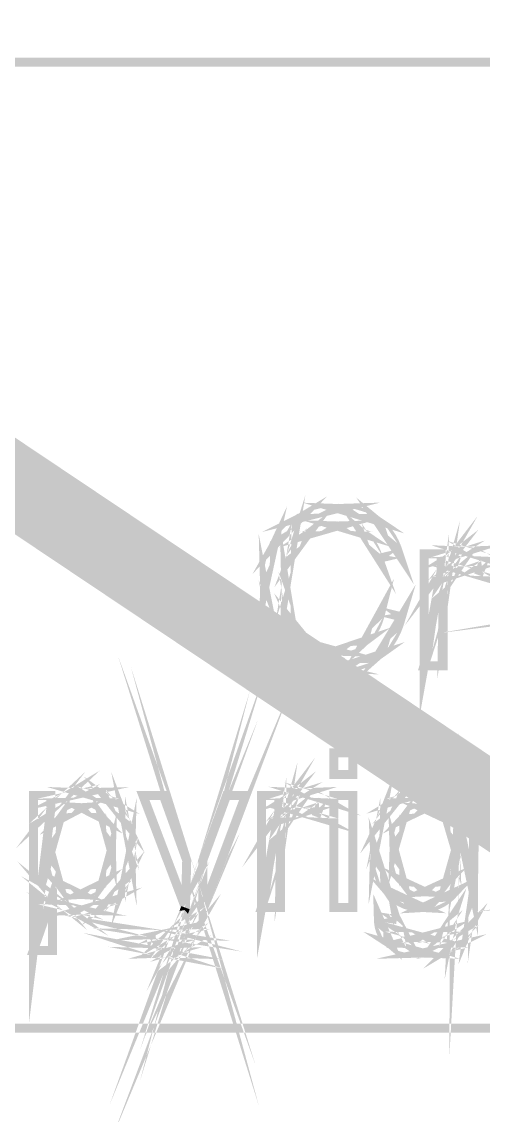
# Model space of a CAD drawing. Extents: x -4 to 1079, y -4 to 725.
# Drawn here: x 71 to 122.2, y 603.1 to 724.5 of the extents above; entities that cross this region are included whole.
import ezdxf

# ---------------------------------------------------------------- set-up
doc = ezdxf.new("R2010")
doc.units = 0
doc.linetypes.add('14', pattern=[89.22461700439453, 44.612308502197266, -44.612308502197266])
doc.layers.get('0').update_dxf_attribs({"linetype": 'CONTINUOUS'})

msp = doc.modelspace()

# ---------------------------------------------------------------- linework, layer by layer
at = {"color": 7, "linetype": '14', "const_width": 8.92246150970459}
msp.add_lwpolyline([(0, 720.0452880859375), (1074.8682861328125, 0)], dxfattribs=at)
msp.add_lwpolyline([(0, 720.0452880859375), (1074.8682861328125, 0)], dxfattribs=at)
at = {"color": 7, "const_width": 1}
for points in [[(0, 720.0452880859375), (478.98712158203125, 720.0452880859375), (478.98712158203125, 612.7885437011719), (0, 612.7885437011719), (0, 720.0452880859375)], [(98.97691563493572, 666.4110600955319), (99.28760160610786, 666.9623542938012), (99.6336852090994, 667.4744240892434), (100.01516644391039, 667.9472694818586), (100.4320453105409, 668.380890471647), (100.88432180899082, 668.7752870586083), (101.37199593926022, 669.1304592427427), (101.89506770134903, 669.4464070240501), (98.97691563493572, 666.4110600955319)], [(101.89506770134903, 669.4464070240501), (102.44361140795662, 669.7215757768089), (103.00770137178219, 669.954410875297), (103.58733759282575, 670.1449123195143), (104.18252007108734, 670.2930801094615), (104.79324880656691, 670.3989142451378), (105.41952379926451, 670.4624147265438), (106.06134504918009, 670.483581553679), (101.89506770134903, 669.4464070240501)], [(97.95146059151739, 661.729125354439), (97.97238824546473, 662.4819229635724), (98.03517120730666, 663.2067373097133), (98.1398094770432, 663.9035683928619), (98.2863030546744, 664.572416213018), (98.4746519402002, 665.2132807701817), (98.70485613362067, 665.826162064353), (98.97691563493572, 666.4110600955319), (97.95146059151739, 661.729125354439)], [(101.89506770134903, 669.4464070240501), (101.89506770134903, 669.4464070240501)], [(106.06134504918009, 670.483581553679), (106.06134504918009, 670.483581553679)], [(106.06134504918009, 670.483581553679), (106.78125634496769, 670.4567941566265), (107.46768339443952, 670.3764319654687), (108.12062619759567, 670.2424949802058), (108.74008475443615, 670.0549832008379), (109.3260590649609, 669.813896627365), (109.87854912916998, 669.5192352597868), (110.39755494706333, 669.1709990981035), (106.06134504918009, 670.483581553679)], [(110.60850569885224, 664.9519840623252), (110.42673407599561, 665.4669239360232), (110.22295851984575, 665.9402476750143), (109.99717903040272, 666.3719552792987), (109.74939560766657, 666.7620467488769), (109.47960825163719, 667.110522083748), (109.18781696231466, 667.4173812839126), (108.87402173969895, 667.6826243493706), (110.60850569885224, 664.9519840623252)], [(106.01446710433811, 668.5381468427368), (105.46185745353509, 668.5187738145114), (104.9357960265966, 668.4606547298347), (104.43628282352273, 668.363789588707), (103.96331784431348, 668.2281783911287), (103.51690108896878, 668.053821137099), (103.0970325574887, 667.8407178266184), (102.7037122498732, 667.5888684596866), (106.01446710433811, 668.5381468427368)], [(100.83445419929922, 665.0398802089039), (100.6914286328936, 664.5807872745971), (100.5704069997811, 664.1176283960943), (100.47138929996183, 663.6504035733963), (100.39437553343573, 663.179112806503), (100.33936570020279, 662.703756095414), (100.30635980026304, 662.2243334401294), (100.29535783361644, 661.7408448406495), (100.83445419929922, 665.0398802089039)], [(108.87402173969895, 667.6826243493706), (108.53726589103822, 667.9095997047536), (108.1765927235805, 668.1016557746929), (107.79200223732586, 668.2587925591886), (107.38349443227433, 668.3810100582409), (106.95106930842584, 668.4683082718498), (106.49472686578045, 668.520687200015), (106.01446710433811, 668.5381468427368), (108.87402173969895, 667.6826243493706)], [(106.01446710433811, 668.5381468427368), (106.01446710433811, 668.5381468427368)], [(110.39755494706333, 669.1709990981035), (110.39755494706333, 669.1709990981035)], [(110.39755494706333, 669.1709990981035), (110.87805388169365, 668.7742107792626), (111.31502329611352, 668.333892940211), (111.70846319032299, 667.850045580949), (112.0583735643221, 667.3226687014768), (112.36475441811075, 666.7517623017941), (112.62760575168899, 666.1373263819011), (112.84692756505683, 665.4793609417975), (110.39755494706333, 669.1709990981035)], [(98.85972077283077, 657.1233672737144), (98.61875378595172, 657.742586657367), (98.4148586432079, 658.3747213931698), (98.2480353445993, 659.0197714811228), (98.11828389012598, 659.6777369212265), (98.02560427978787, 660.3486177134803), (97.96999651358502, 661.0324138578844), (97.95146059151739, 661.729125354439), (98.85972077283077, 657.1233672737144)], [(102.7037122498732, 667.5888684596866), (102.33981024437796, 667.3043719525974), (102.0081966192585, 666.9933272216431), (101.70887137451493, 666.6557342668243), (101.44183451014723, 666.2915930881413), (101.20708602615537, 665.9009036855934), (101.00462592253938, 665.483666059181), (100.83445419929922, 665.0398802089039), (102.7037122498732, 667.5888684596866)], [(102.7037122498732, 667.5888684596866), (102.7037122498732, 667.5888684596866)], [(108.87402173969895, 667.6826243493706), (108.87402173969895, 667.6826243493706)], [(117.54644153546542, 663.5690846894868), (117.75177171733708, 663.9290403373807), (117.95255760863728, 664.2521633143272), (118.14879920936606, 664.5384536203262), (118.34049651952347, 664.7879112553783), (118.52764953910943, 665.000536219483), (118.710258268124, 665.1763285126405), (118.88832270656712, 665.3152881348506), (117.54644153546542, 663.5690846894868)], [(118.10897687356919, 661.9869540510699), (118.01569933026119, 661.661200169056), (117.93677217823131, 661.3268360522746), (117.87219541747956, 660.9838617007267), (117.82196904800605, 660.6322771144119), (117.78609306981066, 660.2720822933302), (117.76456748289341, 659.9032772374815), (117.75739228725433, 659.5258619468659), (118.10897687356919, 661.9869540510699)], [(98.97691563493572, 666.4110600955319), (98.97691563493572, 666.4110600955319)], [(118.88832270656712, 665.3152881348506), (119.06662631819827, 665.4272211868204), (119.2499525667767, 665.521933769256), (119.43830145230248, 665.599425882158), (119.6316729747757, 665.6596975255264), (119.83006713419621, 665.7027486993609), (120.03348393056409, 665.7285794036616), (120.24192336387932, 665.7371896384284), (118.88832270656712, 665.3152881348506)], [(120.24192336387932, 665.7371896384284), (120.54734752491612, 665.7233175935263), (120.85420672508072, 665.6817014588196), (121.1625009643731, 665.6123412343082), (121.47223024279337, 665.5152369199928), (121.7833945603414, 665.3903885158729), (122.09599391701727, 665.2377960219485), (122.41002831282094, 665.0574594382197), (120.24192336387932, 665.7371896384284)], [(100.83445419929922, 665.0398802089039), (100.83445419929922, 665.0398802089039)], [(112.84692756505683, 665.4793609417975), (110.60850569885224, 664.9519840623252), (110.60850569885224, 664.9519840623252), (112.84692756505683, 665.4793609417975)], [(115.64788476936519, 653.0098276138306), (115.64788476936519, 665.4559219693765), (117.54644153546542, 665.4559219693765), (117.54644153546542, 663.5690846894868), (117.54644153546542, 663.5690846894868), (115.64788476936519, 653.0098276138306)], [(118.89418244967237, 663.1413234428037), (118.74326416806377, 663.015877105714), (118.60526123860546, 662.8772762432856), (118.48017366129753, 662.725520855519), (118.36800143613993, 662.5606109424143), (118.26874456313269, 662.3825465039711), (118.18240304227577, 662.1913275401897), (118.10897687356919, 661.9869540510699), (118.89418244967237, 663.1413234428037)], [(118.88832270656712, 665.3152881348506), (118.88832270656712, 665.3152881348506)], [(120.24192336387932, 665.7371896384284), (120.24192336387932, 665.7371896384284)], [(122.41002831282094, 665.0574594382197), (121.68342016777024, 663.100305241067), (121.68342016777024, 663.100305241067), (122.41002831282094, 665.0574594382197)], [(120.13644798798487, 663.5573652032763), (119.94176101297789, 663.5488745551036), (119.75281419448211, 663.5234026105846), (119.56960753249763, 663.48094936972), (119.39214102702445, 663.4215148325098), (119.2204146780625, 663.3450989989535), (119.0544284856118, 663.2517018690515), (118.89418244967237, 663.1413234428037), (120.13644798798487, 663.5573652032763)], [(121.68342016777024, 663.100305241067), (121.46242414208663, 663.2215660473676), (121.241428116403, 663.3241713450062), (121.02043209071935, 663.4081211339834), (120.79943606503576, 663.4734154142991), (120.5784400393521, 663.5200541859531), (120.3574440136685, 663.5480374489455), (120.13644798798487, 663.5573652032763), (121.68342016777024, 663.100305241067)], [(120.13644798798487, 663.5573652032763), (120.13644798798487, 663.5573652032763)], [(100.29535783361644, 661.7408448406495), (100.30839277236078, 661.1260501609746), (100.34749758859373, 660.5339769341566), (100.41267228231537, 659.9646251601955), (100.50391685352567, 659.4179948390918), (100.6212313022246, 658.894085970845), (100.76461562841219, 658.3928985554554), (100.93406983208843, 657.9144325929228), (100.29535783361644, 661.7408448406495)], [(109.07325300527737, 655.763906873297), (109.43416534592305, 656.1004235487699), (109.76015840112517, 656.4804697444529), (110.05123217088378, 656.9040454603465), (110.30738665519891, 657.3711506964506), (110.52862185407051, 657.8817854527649), (110.71493776749858, 658.4359497292899), (110.86633439548314, 659.0336435260251), (109.07325300527737, 655.763906873297)], [(139.32124691456556, 659.8657270469703), (139.51162877218917, 659.9123658186245), (139.72784133411335, 659.9585262439023), (139.96988460033828, 660.0042083228044), (140.2377585708639, 660.0494120553308), (140.5314632456902, 660.094137441481), (140.85099862481715, 660.1383844812553), (141.1963647082448, 660.1821531746536), (139.32124691456556, 659.8657270469703)], [(118.89418244967237, 663.1413234428037), (118.89418244967237, 663.1413234428037)], [(97.95146059151739, 661.729125354439), (97.95146059151739, 661.729125354439)], [(100.29535783361644, 661.7408448406495), (100.29535783361644, 661.7408448406495)], [(118.10897687356919, 661.9869540510699), (118.10897687356919, 661.9869540510699)], [(101.50832465640269, 653.847770877881), (101.0280648949604, 654.1915823355869), (100.58176772620966, 654.5767707548114), (100.1694331501506, 655.0033361355546), (99.79106116678321, 655.4712784778164), (99.44665177610742, 655.9805977815971), (99.13620497812327, 656.5312940468964), (98.85972077283077, 657.1233672737144), (101.50832465640269, 653.847770877881)], [(110.86633439548314, 659.0336435260251), (113.13991472031921, 658.4593887017109), (113.13991472031921, 658.4593887017109), (110.86633439548314, 659.0336435260251)], [(117.75739228725433, 659.5258619468659), (117.75739228725433, 653.0098276138306), (115.64788476936519, 653.0098276138306), (117.75739228725433, 659.5258619468659)], [(100.93406983208843, 657.9144325929228), (100.93406983208843, 657.9144325929228)], [(100.93406983208843, 657.9144325929228), (101.13102895238117, 657.4641890665708), (101.35692802841812, 657.0476689597223), (101.61176706019941, 656.6648722723771), (101.89554604772498, 656.3157990045362), (102.20826499099482, 656.0004491561986), (102.54992389000896, 655.7188227273648), (102.92052274476737, 655.4709197180346), (100.93406983208843, 657.9144325929228)], [(113.13991472031921, 658.4593887017109), (112.91234143196645, 657.6862613716003), (112.63812937195964, 656.9674263551583), (112.31727854029883, 656.3028836523856), (111.94978893698404, 655.6926332632821), (111.5356605620152, 655.1366751878475), (111.07489341539237, 654.635009426082), (110.56748749711551, 654.1876359779853), (113.13991472031921, 658.4593887017109)], [(98.85972077283077, 657.1233672737144), (98.85972077283077, 657.1233672737144)], [(105.83867481118068, 654.6622751695104), (106.37250936672817, 654.6847574491796), (106.88242660347866, 654.7522042881868), (107.36842652143224, 654.8646156865323), (107.83050912058894, 655.0219916442162), (108.26867440094867, 655.2243321612382), (108.68292236251148, 655.4716372375985), (109.07325300527737, 655.763906873297), (105.83867481118068, 654.6622751695104)], [(102.92052274476737, 655.4709197180346), (103.31013586796936, 655.2563813684262), (103.70883757231415, 655.0748489187574), (104.11662785780179, 654.9263223690284), (104.53350672443227, 654.8108017192394), (104.95947417220557, 654.72828696939), (105.39453020112171, 654.6787781194803), (105.83867481118068, 654.6622751695104), (102.92052274476737, 655.4709197180346)], [(102.92052274476737, 655.4709197180346), (102.92052274476737, 655.4709197180346)], [(109.07325300527737, 655.763906873297), (109.07325300527737, 655.763906873297)], [(106.0261865905486, 652.7168404585682), (105.2537767800018, 652.7399206712074), (104.52370062372553, 652.8091613091243), (103.83595812171983, 652.9245623723194), (103.19054927398471, 653.0861238607928), (102.58747408052014, 653.293845774544), (102.02673254132614, 653.5477281135735), (101.50832465640269, 653.847770877881), (106.0261865905486, 652.7168404585682)], [(101.50832465640269, 653.847770877881), (101.50832465640269, 653.847770877881)], [(110.56748749711551, 654.1876359779853), (110.01990048325985, 653.7974249218136), (109.43859004990047, 653.4672463358219), (108.82355619703742, 653.1971002200104), (108.17479892467074, 652.9869865743796), (107.49231823280036, 652.8369053989288), (106.77611412142632, 652.7468566936584), (106.0261865905486, 652.7168404585682), (110.56748749711551, 654.1876359779853)], [(105.83867481118068, 654.6622751695104), (105.83867481118068, 654.6622751695104)], [(110.56748749711551, 654.1876359779853), (110.56748749711551, 654.1876359779853)], [(89.30248846532777, 631.4342518537305), (89.44431816579359, 631.0396160935813), (89.5818427488759, 630.6392401769206), (89.7150622145748, 630.2331241037487), (89.84397656289025, 629.8212678740657), (89.96858579382224, 629.4036714878713), (90.0888899073708, 628.9803349451656), (90.2048889035359, 628.5512582459487), (89.30248846532777, 631.4342518537305)], [(106.0261865905486, 652.7168404585682), (106.0261865905486, 652.7168404585682)], [(90.2048889035359, 628.5512582459487), (90.31156014537022, 628.9650278611357), (90.42397154371578, 629.3759273980669), (90.54212309857259, 629.7839568567423), (90.6660148099407, 630.1891162371625), (90.79564667782006, 630.5914055393267), (90.93101870221068, 630.9908247632355), (91.07213088311255, 631.3873739088885), (90.2048889035359, 628.5512582459487)], [(88.32977110985667, 624.08613399975), (88.39171696554074, 624.1956753198401), (88.46370809511946, 624.343484350005), (88.54574449859292, 624.5295610902449), (88.63782617596111, 624.7539055405604), (88.739953127224, 625.0165177009505), (88.85212535238159, 625.317397571416), (88.9743428514339, 625.6565451519564), (88.32977110985667, 624.08613399975)], [(118.82387422956526, 625.1174487862736), (118.86716457658773, 625.3305520967544), (118.90327972797108, 625.6015353187234), (118.93221968371535, 625.9303984521812), (118.95398444382056, 626.3171414971276), (118.96857400828668, 626.7617644535625), (118.97598837711374, 627.264267321486), (118.9762275503017, 627.824650100898), (118.82387422956526, 625.1174487862736)], [(105.63945224275813, 640.9504746566527), (105.63945224275813, 643.3764083022252), (107.74895976064727, 643.3764083022252), (107.74895976064727, 640.9504746566527), (105.63945224275813, 640.9504746566527)], [(74.20779022620991, 637.0244467761368), (74.40558645266054, 637.2859826571812), (74.61055787475019, 637.5281455100002), (74.82270449247893, 637.7509353345935), (75.0420263058468, 637.9543521309613), (75.26852331485371, 638.1383958991038), (75.50219551949971, 638.3030666390206), (75.74304291978478, 638.4483643507119), (74.20779022620991, 637.0244467761368)], [(99.51016095466912, 636.7548985932954), (99.71549113654078, 637.1148542411893), (99.91627702784098, 637.4379772181358), (100.11251862856977, 637.7242675241348), (100.30421593872717, 637.973725159187), (100.49136895831313, 638.1863501232916), (100.67397768732769, 638.362142416449), (100.85204212577082, 638.5011020386592), (99.51016095466912, 636.7548985932954)], [(100.07269629277289, 635.1727679548785), (99.97941874946488, 634.8470140728645), (99.900491597435, 634.5126499560832), (99.83591483668329, 634.1696756045352), (99.78568846720975, 633.8180910182205), (99.74981248901435, 633.4578961971388), (99.72828690209712, 633.08909114129), (99.72111170645803, 632.7116758506745), (100.07269629277289, 635.1727679548785)], [(110.15145443379879, 632.4890056126751), (110.16460895913713, 632.9923455867566), (110.20407253515204, 633.4844444210033), (110.26984516184359, 633.9653021154155), (110.36192683921179, 634.4349186699933), (110.48031756725658, 634.8932940847365), (110.625017345978, 635.340428359645), (110.79602617537603, 635.776321494719), (110.15145443379879, 632.4890056126751)], [(75.74304291978478, 638.4483643507119), (75.99489228671646, 638.5742890341779), (76.26157039130221, 638.680840689418), (76.54307723354206, 638.7680193164327), (76.83941281343601, 638.8358249152222), (77.15057713098406, 638.884257485786), (77.47657018618621, 638.9133170281243), (77.81739197904244, 638.923003542237), (75.74304291978478, 638.4483643507119)], [(77.81739197904244, 638.923003542237), (78.26512418692097, 638.9062614190793), (78.69754931076943, 638.8560350496056), (79.11466735058787, 638.7723244338163), (79.51647830637629, 638.6551295717114), (79.90298217813466, 638.5044504632908), (80.274178965863, 638.3202871085545), (80.6300686695613, 638.1026395075023), (77.81739197904244, 638.923003542237)], [(100.85204212577082, 638.5011020386592), (101.03034573740196, 638.613035090629), (101.2136719859804, 638.7077476730647), (101.40202087150618, 638.7852397859666), (101.59539239397938, 638.8455114293349), (101.79378655339991, 638.8885626031695), (101.99720334976779, 638.9143933074702), (102.20564278308302, 638.923003542237), (100.85204212577082, 638.5011020386592)], [(102.20564278308302, 638.923003542237), (102.51106694411983, 638.9091314973349), (102.81792614428443, 638.8675153626282), (103.12622038357681, 638.798155138117), (103.43594966199706, 638.7010508238016), (103.7471139795451, 638.5762024196815), (104.05971333622097, 638.4236099257571), (104.37374773202464, 638.2432733420283), (102.20564278308302, 638.923003542237)], [(110.79602617537603, 635.776321494719), (110.99202860291689, 636.1926024283798), (111.21170917606666, 636.5809000990477), (111.45506789482539, 636.9412145067233), (111.72210475919314, 637.2735456514068), (112.0128197691698, 637.5778935330977), (112.32721292475543, 637.8542581517963), (112.66528422595002, 638.1026395075023), (110.79602617537603, 635.776321494719)], [(112.66528422595002, 638.1026395075023), (113.02392442131001, 638.3202871085546), (113.40002425939169, 638.5044504632907), (113.79358374019515, 638.6551295717112), (114.20460286372037, 638.7723244338163), (114.63308162996735, 638.8560350496057), (115.07902003893611, 638.9062614190791), (115.5424180906266, 638.923003542237), (112.66528422595002, 638.1026395075023)], [(72.28579448768869, 621.4258106299676), (72.28579448768869, 638.6417358731851), (74.20779022620991, 638.6417358731851), (74.20779022620991, 637.0244467761368), (74.20779022620991, 637.0244467761368), (72.28579448768869, 621.4258106299676)], [(75.74304291978478, 638.4483643507119), (75.74304291978478, 638.4483643507119)], [(77.81739197904244, 638.923003542237), (77.81739197904244, 638.923003542237)], [(80.93477531103417, 632.5241640713066), (80.91480434983876, 633.1794986063426), (80.85489146625244, 633.7860418110325), (80.75503666027524, 634.3437936853769), (80.61523993190721, 634.8527542293757), (80.43550128114828, 635.3129234430285), (80.21582070799849, 635.7243013263358), (79.95619821245782, 636.0868878792971), (80.93477531103417, 632.5241640713066)], [(80.6300686695613, 638.1026395075023), (80.96610699865818, 637.8544973249844), (81.27774966258214, 637.5788502258496), (81.56499666133325, 637.2756982100984), (81.82784799491151, 636.945041277731), (82.06630366331689, 636.5868794287469), (82.2803636665494, 636.2012126631465), (82.47002800460905, 635.7880409809295), (80.6300686695613, 638.1026395075023)], [(80.6300686695613, 638.1026395075023), (80.6300686695613, 638.1026395075023)], [(82.47002800460905, 635.7880409809295), (82.63481833111992, 635.3552570972992), (82.774256299706, 634.9107537274582), (82.88834191036732, 634.4545308714067), (82.97707516310393, 633.9865885291448), (83.0404560579158, 633.5069267006725), (83.07848459480293, 633.0155453859895), (83.0911607737653, 632.5124445850961), (82.47002800460905, 635.7880409809295)], [(89.16185463080183, 626.1722025452182), (84.43890168797225, 638.6417358731851), (86.71248201280832, 638.6417358731851), (89.30248846532777, 631.4342518537305), (89.30248846532777, 631.4342518537305), (89.16185463080183, 626.1722025452182)], [(91.07213088311255, 631.3873739088885), (93.73245425289497, 638.6417358731851), (95.84196177078411, 638.6417358731851), (91.10728934174404, 625.9846907658502), (91.10728934174404, 625.9846907658502), (91.07213088311255, 631.3873739088885)], [(97.61160418856889, 626.1956415176392), (97.61160418856889, 638.6417358731851), (99.51016095466912, 638.6417358731851), (99.51016095466912, 636.7548985932954), (99.51016095466912, 636.7548985932954), (97.61160418856889, 626.1956415176392)], [(100.85790186887607, 636.3271373466123), (100.70698358726747, 636.2016910095226), (100.56898065780916, 636.0630901470942), (100.44389308050121, 635.9113347593276), (100.33172085534365, 635.7464248462228), (100.23246398233638, 635.5683604077797), (100.14612246147948, 635.3771414439983), (100.07269629277289, 635.1727679548785), (100.85790186887607, 636.3271373466123)], [(100.85204212577082, 638.5011020386592), (100.85204212577082, 638.5011020386592)], [(102.20564278308302, 638.923003542237), (102.20564278308302, 638.923003542237)], [(104.37374773202464, 638.2432733420283), (103.64713958697394, 636.2861191448756), (103.64713958697394, 636.2861191448756), (104.37374773202464, 638.2432733420283)], [(105.63945224275813, 638.6417358731851), (107.74895976064727, 638.6417358731851), (107.74895976064727, 626.1956415176392), (105.63945224275813, 626.1956415176392), (105.63945224275813, 638.6417358731851)], [(112.66528422595002, 638.1026395075023), (112.66528422595002, 638.1026395075023)], [(115.5424180906266, 638.923003542237), (115.5424180906266, 638.923003542237)], [(115.5424180906266, 638.923003542237), (116.15613649095582, 638.8866492176658), (116.73828403047304, 638.7775862439516), (117.28886070917835, 638.595814621095), (117.80786652707174, 638.3413343490957), (118.29530148415313, 638.0141454279537), (118.7511655804226, 637.614247857669), (119.17545881588012, 637.1416416382417), (115.5424180906266, 638.923003542237)], [(119.15201984345913, 632.5710420161486), (119.13133136269984, 633.2010241932599), (119.06926592042176, 633.7850851182807), (118.96582351662504, 634.3232247912116), (118.82100415130965, 634.8154432120525), (118.63480782447553, 635.2617403808031), (118.40723453612277, 635.6621162974637), (118.13828428625129, 636.0165709620342), (119.15201984345913, 632.5710420161486)], [(119.17545881588012, 637.1416416382417), (119.17545881588012, 638.6417358731851), (121.12089352682233, 638.6417358731851), (121.12089352682233, 627.8832475319505), (121.12089352682233, 627.8832475319505), (119.17545881588012, 637.1416416382417)], [(77.61816071346402, 637.2705559865572), (77.23942997031467, 637.2448448688507), (76.87337540612765, 637.1677115157304), (76.519997020903, 637.0391559271968), (76.17929481464077, 636.85917810325), (75.85126878734089, 636.6277780438897), (75.53591893900338, 636.344955749116), (75.23324526962824, 636.0107112189289), (77.61816071346402, 637.2705559865572)], [(79.95619821245782, 636.0868878792971), (79.66883162711274, 636.400922275101), (79.36591878454962, 636.6666436869347), (79.04745968476848, 636.8840521147987), (78.71345432776938, 637.0531475586931), (78.36390271355226, 637.1739300186176), (77.99880484211715, 637.2463994945723), (77.61816071346402, 637.2705559865572), (79.95619821245782, 636.0868878792971)], [(77.61816071346402, 637.2705559865572), (77.61816071346402, 637.2705559865572)], [(102.10016740718856, 636.7431791070849), (101.90548043218159, 636.7346884589122), (101.71653361368583, 636.7092165143932), (101.53332695170134, 636.6667632735285), (101.35586044622814, 636.6073287363184), (101.18413409726617, 636.5309129027621), (101.01814790481549, 636.4375157728601), (100.85790186887607, 636.3271373466123), (102.10016740718856, 636.7431791070849)], [(103.64713958697394, 636.2861191448756), (103.42614356129033, 636.4073799511762), (103.2051475356067, 636.5099852488148), (102.98415150992305, 636.593935037792), (102.76315548423945, 636.6592293181077), (102.5421594585558, 636.7058680897617), (102.3211634328722, 636.7338513527541), (102.10016740718856, 636.7431791070849), (103.64713958697394, 636.2861191448756)], [(102.10016740718856, 636.7431791070849), (102.10016740718856, 636.7431791070849)], [(115.69477141136304, 637.1768000968732), (115.30157069034153, 637.1534807110463), (114.9255904388538, 637.0835225535651), (114.56683065689984, 636.96692562443), (114.22529134447973, 636.8036899236412), (113.90097250159337, 636.5938154511981), (113.5938741282408, 636.337302207101), (113.30399622442201, 636.0341501913499), (115.69477141136304, 637.1768000968732)], [(118.13828428625129, 636.0165709620342), (117.84015490744761, 636.3243868549508), (117.52504423229803, 636.5848464566492), (117.19295226080264, 636.7979497671297), (116.84387899296149, 636.9636967863927), (116.4778244287745, 637.0820875144374), (116.09478856824168, 637.1531219512642), (115.69477141136304, 637.1768000968732), (118.13828428625129, 636.0165709620342)], [(115.69477141136304, 637.1768000968732), (115.69477141136304, 637.1768000968732)], [(75.23324526962824, 636.0107112189289), (74.95807651686958, 635.6274361852082), (74.72524141838146, 635.1975223798332), (74.53473997416393, 634.7209698028045), (74.38657218421696, 634.1977784541217), (74.28073804854054, 633.6279483337848), (74.2172375671347, 633.011479441794), (74.19607073999941, 632.3483717781492), (75.23324526962824, 636.0107112189289)], [(75.23324526962824, 636.0107112189289), (75.23324526962824, 636.0107112189289)], [(79.93275924003683, 628.8383856581058), (80.1986002384647, 629.204918568669), (80.42354262174982, 629.6247871001489), (80.60758638989218, 630.097991252546), (80.75073154289181, 630.6245310258605), (80.85297808074867, 631.204406420092), (80.9143260034628, 631.8376174352408), (80.93477531103417, 632.5241640713066), (79.93275924003683, 628.8383856581058)], [(79.95619821245782, 636.0868878792971), (79.95619821245782, 636.0868878792971)], [(82.47002800460905, 635.7880409809295), (82.47002800460905, 635.7880409809295)], [(100.85790186887607, 636.3271373466123), (100.85790186887607, 636.3271373466123)], [(111.55779277905822, 628.0473203388974), (111.18468260582615, 628.5914393415277), (110.86897399770668, 629.1656941658418), (110.61066695469981, 629.7700848118402), (110.40976147680563, 630.4046112795228), (110.26625756402404, 631.0692735688895), (110.1801552163551, 631.7640716799402), (110.15145443379879, 632.4890056126751), (111.55779277905822, 628.0473203388974)], [(110.79602617537603, 635.776321494719), (110.79602617537603, 635.776321494719)], [(113.30399622442201, 636.0341501913499), (113.04281910315956, 635.685076923509), (112.82182307747593, 635.2907999231414), (112.64100814737114, 634.8513191902478), (112.5003743128452, 634.366634724828), (112.3999215738981, 633.836746526882), (112.33964993052984, 633.2616545964099), (112.31955938274041, 632.6413589334115), (113.30399622442201, 636.0341501913499)], [(113.30399622442201, 636.0341501913499), (113.30399622442201, 636.0341501913499)], [(118.13828428625129, 636.0165709620342), (118.13828428625129, 636.0165709620342)], [(118.16758300177753, 629.0610558961052), (118.42876012304002, 629.406780739315), (118.64975614872361, 629.8044061643138), (118.83057107882838, 630.253932171102), (118.97120491335436, 630.7553587596798), (119.07165765230144, 631.3086859300467), (119.13192929566972, 631.913913682203), (119.15201984345913, 632.5710420161486), (118.16758300177753, 629.0610558961052)], [(100.07269629277289, 635.1727679548785), (100.07269629277289, 635.1727679548785)], [(83.0911607737653, 632.5124445850961), (83.07716914226911, 631.9744244987593), (83.0351942477805, 631.4519506696403), (82.96523609029946, 630.9450230977392), (82.86729466982604, 630.4536417830565), (82.74136998636021, 629.9778067255916), (82.58746203990198, 629.5175179253447), (82.40557083045132, 629.0727753823157), (83.0911607737653, 632.5124445850961)], [(91.10728934174404, 625.9846907658502), (90.89657776314311, 625.4247863328144), (90.69973822944438, 624.9170216547553), (90.51677074064784, 624.4613967316737), (90.34767529675358, 624.0579115635697), (90.19245189776149, 623.7065661504428), (90.05110054367165, 623.4073604922933), (89.92362123448402, 623.1602945891209), (91.10728934174404, 625.9846907658502)], [(74.19607073999941, 632.3483717781492), (74.21592211460087, 631.6875362597901), (74.27547623840522, 631.0778838036563), (74.37473311141247, 630.5194144097479), (74.51369273362263, 630.0121280780652), (74.69235510503569, 629.5560248086077), (74.91072022565166, 629.1511046013757), (75.16878809547052, 628.7973674563691), (74.19607073999941, 632.3483717781492)], [(80.93477531103417, 632.5241640713066), (80.93477531103417, 632.5241640713066)], [(83.0911607737653, 632.5124445850961), (83.0911607737653, 632.5124445850961)], [(99.72111170645803, 632.7116758506745), (99.72111170645803, 626.1956415176392), (97.61160418856889, 626.1956415176392), (99.72111170645803, 632.7116758506745)], [(110.15145443379879, 632.4890056126751), (110.15145443379879, 632.4890056126751)], [(112.31955938274041, 632.6413589334115), (112.3394107573419, 631.968564755654), (112.39896488114621, 631.3498237183774), (112.49822175415345, 630.7851358215818), (112.63718137636363, 630.2745010652675), (112.81584374777668, 629.817919449434), (113.03420886839265, 629.4153909740818), (113.29227673821151, 629.0669156392105), (112.31955938274041, 632.6413589334115)], [(119.15201984345913, 632.5710420161486), (119.15201984345913, 632.5710420161486)], [(75.77234163531102, 626.3597143245861), (75.539028190447, 626.4917379243453), (75.31791257816937, 626.6333284516229), (75.10899479847818, 626.7844859064195), (74.91227485137345, 626.945210288735), (74.72775273685514, 627.115501598569), (74.55542845492329, 627.295359835922), (74.39530200557783, 627.4847850007936), (75.77234163531102, 626.3597143245861)], [(77.52440482378006, 627.6488578077406), (77.91796430458355, 627.6731338863196), (78.29502083541712, 627.7459621220561), (78.65557441628081, 627.8673425149505), (78.99962504717465, 628.0372750650027), (79.32717272809859, 628.2557597722126), (79.63821745905265, 628.5227966365804), (79.93275924003683, 628.8383856581058), (77.52440482378006, 627.6488578077406)], [(115.72992986999452, 627.941844963003), (116.13556759679047, 627.9646860024542), (116.52207146854882, 628.0332091208072), (116.88944148526963, 628.1474143180625), (117.23767764695295, 628.3073015942201), (117.56677995359868, 628.5128709492797), (117.87674840520688, 628.7641223832413), (118.16758300177753, 629.0610558961052), (115.72992986999452, 627.941844963003)], [(141.3370072399266, 628.0004423940554), (141.44200426944516, 628.0021166063714), (141.55608988010647, 628.0071392433185), (141.67926407191064, 628.0155103048974), (141.81152684485767, 628.0272297911081), (141.95287819894753, 628.04229770195), (142.10331813418023, 628.0607140374237), (142.26284665055573, 628.0824787975289), (141.3370072399266, 628.0004423940554)], [(75.16878809547052, 628.7973674563691), (75.16878809547052, 628.7973674563691)], [(75.16878809547052, 628.7973674563691), (75.45507840146979, 628.4926608148963), (75.75811083062685, 628.2348321182653), (76.07788538294179, 628.0238813664763), (76.4144020584146, 627.8598085595295), (76.76766085704523, 627.7426136974245), (77.13766177883372, 627.6722967801616), (77.52440482378006, 627.6488578077406), (75.16878809547052, 628.7973674563691)], [(82.40557083045132, 629.0727753823157), (82.19701181054211, 628.6503955323622), (81.96310043270813, 628.2571948113405), (81.70383669694942, 627.8931732192511), (81.41922060326597, 627.5583307560943), (81.10925215165777, 627.2526674218694), (80.77393134212483, 626.9761832165769), (80.41325817466713, 626.7288781402167), (82.40557083045132, 629.0727753823157)], [(79.93275924003683, 628.8383856581058), (79.93275924003683, 628.8383856581058)], [(82.40557083045132, 629.0727753823157), (82.40557083045132, 629.0727753823157)], [(90.2048889035359, 628.5512582459487), (90.2048889035359, 628.5512582459487)], [(115.5306986044161, 626.1956415176392), (114.82107175571123, 626.2334308813384), (114.15880119822427, 626.3467989724357), (113.54388693195519, 626.5357457909314), (112.97632895690408, 626.8002713368256), (112.45612727307086, 627.1403756101179), (111.98328188045559, 627.5560586108086), (111.55779277905822, 628.0473203388974), (115.5306986044161, 626.1956415176392)], [(113.29227673821151, 629.0669156392105), (113.29227673821151, 629.0669156392105)], [(113.29227673821151, 629.0669156392105), (113.58024125652658, 628.768427500625), (113.88829632263099, 628.5158606141292), (114.21644193652483, 628.3092149797237), (114.56467809820816, 628.1484905974085), (114.93300480768085, 628.0336874671832), (115.32142206494298, 627.964805589048), (115.72992986999452, 627.941844963003), (113.29227673821151, 629.0669156392105)], [(118.16758300177753, 629.0610558961052), (118.16758300177753, 629.0610558961052)], [(77.665038658306, 625.9143738485873), (77.36810514544214, 625.9234624297302), (77.08002104053313, 625.9507281731585), (76.80078634357896, 625.9961710788727), (76.5304010545797, 626.0597911468726), (76.26886517353526, 626.1415883771581), (76.01617870044572, 626.2415627697293), (75.77234163531102, 626.3597143245861), (77.665038658306, 625.9143738485873)], [(74.39530200557783, 627.4847850007936), (74.39530200557783, 621.4258106299676), (72.28579448768869, 621.4258106299676), (74.39530200557783, 627.4847850007936)], [(77.52440482378006, 627.6488578077406), (77.52440482378006, 627.6488578077406)], [(87.63832142343745, 623.4298427719623), (87.75575545873039, 623.5006380356014), (87.8669709911361, 623.579086841255), (87.9719680206546, 623.665189188924), (88.07074654728594, 623.7589450786081), (88.16330657103003, 623.8603545103069), (88.24964809188695, 623.969417484021), (88.32977110985667, 624.08613399975), (87.63832142343745, 623.4298427719623)], [(111.89765787916258, 622.1465590319131), (111.5348321530132, 622.4535378186717), (111.22988633835232, 622.8018935669489), (110.98282043518003, 623.1916262767448), (110.79363444349634, 623.6227359480596), (110.6623283633012, 624.0952225808928), (110.58890219459462, 624.6090861752449), (110.57335593737662, 625.1643267311156), (111.89765787916258, 622.1465590319131)], [(111.55779277905822, 628.0473203388974), (111.55779277905822, 628.0473203388974)], [(118.9762275503017, 627.824650100898), (118.56724139887424, 627.3924641502376), (118.13051115764229, 627.0267683458324), (117.6660368266059, 626.7275626876827), (117.17381840576513, 626.4948471757888), (116.65385589511989, 626.3286218101501), (116.10614929467022, 626.2288865907669), (115.5306986044161, 626.1956415176392), (118.9762275503017, 627.824650100898)], [(115.72992986999452, 627.941844963003), (115.72992986999452, 627.941844963003)], [(117.7456814981997, 623.4767207168043), (117.96285075287584, 623.6537088759018), (118.15897276701064, 623.8498308900364), (118.33404754060415, 624.0650867592086), (118.48807507365639, 624.2994764834187), (118.62105536616731, 624.5530000626661), (118.73298841813693, 624.8256574969511), (118.82387422956526, 625.1174487862736), (117.7456814981997, 623.4767207168043)], [(118.9762275503017, 627.824650100898), (118.9762275503017, 627.824650100898)], [(121.12089352682233, 627.8832475319505), (121.10881528082992, 627.0873987489829), (121.07258054285252, 626.360671017338), (121.01218931289027, 625.7030643370163), (120.92764159094315, 625.114578708018), (120.8189373770111, 624.5952141303427), (120.68607667109417, 624.1449706039905), (120.52905947319232, 623.7638481289614), (121.12089352682233, 627.8832475319505)], [(80.41325817466713, 626.7288781402167), (80.03715833658545, 626.5127851648866), (79.65555751518043, 626.329937262684), (79.26845571045212, 626.180334433609), (78.87585292240054, 626.0639766776621), (78.47774915102565, 625.9808639948427), (78.07414439632748, 625.9309963851512), (77.665038658306, 625.9143738485873), (80.41325817466713, 626.7288781402167)], [(75.77234163531102, 626.3597143245861), (75.77234163531102, 626.3597143245861)], [(77.665038658306, 625.9143738485873), (77.665038658306, 625.9143738485873)], [(80.41325817466713, 626.7288781402167), (80.41325817466713, 626.7288781402167)], [(88.9743428514339, 625.6565451519564), (88.9925200137196, 625.7101199460617), (89.01356725426086, 625.7703915894297), (89.03748457305778, 625.8373600820611), (89.06427197011035, 625.9110254239558), (89.09392944541854, 625.9913876151134), (89.12645699898238, 626.0784466555342), (89.16185463080183, 626.1722025452182), (88.9743428514339, 625.6565451519564)], [(115.5306986044161, 626.1956415176392), (115.5306986044161, 626.1956415176392)], [(88.9743428514339, 625.6565451519564), (88.9743428514339, 625.6565451519564)], [(110.57335593737662, 625.1643267311156), (112.62426602421328, 624.8596200896427), (112.62426602421328, 624.8596200896427), (110.57335593737662, 625.1643267311156)], [(112.62426602421328, 624.8596200896427), (112.67042644949139, 624.5989213147562), (112.73524238343104, 624.359269780411), (112.81871382603231, 624.1406654866068), (112.92084077729521, 623.9431084333444), (113.0416232372197, 623.766598620623), (113.1810612058058, 623.6111360484431), (113.3391546830535, 623.4767207168043), (112.62426602421328, 624.8596200896427)], [(118.82387422956526, 625.1174487862736), (118.82387422956526, 625.1174487862736)], [(85.3061436675489, 623.3829648271203), (85.500113122992, 623.3332168040229), (85.686907382796, 623.29112232294), (85.86652644696093, 623.2566813838724), (86.03897031548681, 623.22989398682), (86.20423898837359, 623.2107601317823), (86.36233246562128, 623.1992798187599), (86.5132507472299, 623.1954530477524), (85.3061436675489, 623.3829648271203)], [(86.5132507472299, 623.1954530477524), (86.70841606861286, 623.2002365115119), (86.89210107697326, 623.2145869027898), (87.06430577231113, 623.2385042215867), (87.22503015462651, 623.2719884679026), (87.37427422391936, 623.315039641737), (87.51203798018966, 623.3676577430903), (87.63832142343745, 623.4298427719623), (86.5132507472299, 623.1954530477524)], [(85.5405333917588, 621.4023716575466), (85.3061436675489, 623.3829648271203), (85.3061436675489, 623.3829648271203), (85.5405333917588, 621.4023716575466)], [(89.92362123448402, 623.1602945891209), (89.75954842753711, 622.8736455233399), (89.58877877132701, 622.6097179104155), (89.41131226585378, 622.3685117503484), (89.22714891111745, 622.1500270431386), (89.03628870711796, 621.9542637887857), (88.83873165385532, 621.78122198729), (88.63447775132954, 621.6309016386513), (89.92362123448402, 623.1602945891209)], [(87.63832142343745, 623.4298427719623), (87.63832142343745, 623.4298427719623)], [(88.32977110985667, 624.08613399975), (88.32977110985667, 624.08613399975)], [(113.3391546830535, 623.4767207168043), (113.5752186195792, 623.3212581446244), (113.83472152852586, 623.1897128912411), (114.11766340989352, 623.082084956655), (114.4240442636822, 622.9983743408657), (114.75386408989185, 622.9385810438733), (115.1071228885225, 622.902705065678), (115.48382065957412, 622.8907464062795), (113.3391546830535, 623.4767207168043)], [(113.3391546830535, 623.4767207168043), (113.3391546830535, 623.4767207168043)], [(115.48382065957412, 622.8907464062795), (115.88874086680617, 622.902705065678), (116.26639533060964, 622.9385810438733), (116.61678405098463, 622.9983743408656), (116.93990702793117, 623.082084956655), (117.23576426144918, 623.189712891241), (117.5043557515387, 623.3212581446243), (117.7456814981997, 623.4767207168043), (115.48382065957412, 622.8907464062795)], [(120.52905947319232, 623.7638481289614), (120.34585281120786, 623.4276902132707), (120.13442371304299, 623.1123403649331), (119.89477217869774, 622.8177985839488), (119.62689820817216, 622.544064870318), (119.33080180146618, 622.2911392240405), (119.00648295857982, 622.0590216451163), (118.65394167951308, 621.8477121335454), (120.52905947319232, 623.7638481289614)], [(117.7456814981997, 623.4767207168043), (117.7456814981997, 623.4767207168043)], [(120.52905947319232, 623.7638481289614), (120.52905947319232, 623.7638481289614)], [(86.89999379217625, 621.1445429609157), (86.72300563307898, 621.1498047710512), (86.54027731747043, 621.165590201457), (86.35180884535062, 621.1918992521336), (86.15760021671957, 621.228731923081), (85.95765143157725, 621.2760882142989), (85.75196248992366, 621.3339681257874), (85.5405333917588, 621.4023716575466), (86.89999379217625, 621.1445429609157)], [(86.5132507472299, 623.1954530477524), (86.5132507472299, 623.1954530477524)], [(89.92362123448402, 623.1602945891209), (89.92362123448402, 623.1602945891209)], [(115.49554014578462, 621.1445429609157), (114.8767991085081, 621.1649922684871), (114.29297735667501, 621.2263401912013), (113.7440748902855, 621.3285867290581), (113.23009170933949, 621.4717318820578), (112.751027813837, 621.6557756502), (112.30688320377804, 621.8807180334852), (111.89765787916258, 622.1465590319131), (115.49554014578462, 621.1445429609157)], [(111.89765787916258, 622.1465590319131), (111.89765787916258, 622.1465590319131)], [(115.48382065957412, 622.8907464062795), (115.48382065957412, 622.8907464062795)], [(88.63447775132954, 621.6309016386513), (88.42113526766096, 621.5018677037419), (88.1963124709698, 621.3926851434339), (87.96000936125614, 621.3033539577274), (87.71222593851996, 621.2338741466223), (87.45296220276126, 621.1842457101186), (87.18221815398002, 621.1544686482165), (86.89999379217625, 621.1445429609157), (88.63447775132954, 621.6309016386513)], [(86.89999379217625, 621.1445429609157), (86.89999379217625, 621.1445429609157)], [(88.63447775132954, 621.6309016386513), (88.63447775132954, 621.6309016386513)], [(118.65394167951308, 621.8477121335454), (118.27521093636372, 621.6611570469296), (117.87232370122946, 621.5033027428698), (117.44527997411025, 621.3741492213662), (116.99407975500621, 621.2736964824192), (116.51872304391725, 621.2019445260283), (116.01920984084337, 621.1588933521939), (115.49554014578462, 621.1445429609157), (118.65394167951308, 621.8477121335454)], [(115.49554014578462, 621.1445429609157), (115.49554014578462, 621.1445429609157)], [(118.65394167951308, 621.8477121335454), (118.65394167951308, 621.8477121335454)]]:
    msp.add_lwpolyline(points, dxfattribs=at)

doc.saveas('drawing.dxf')
